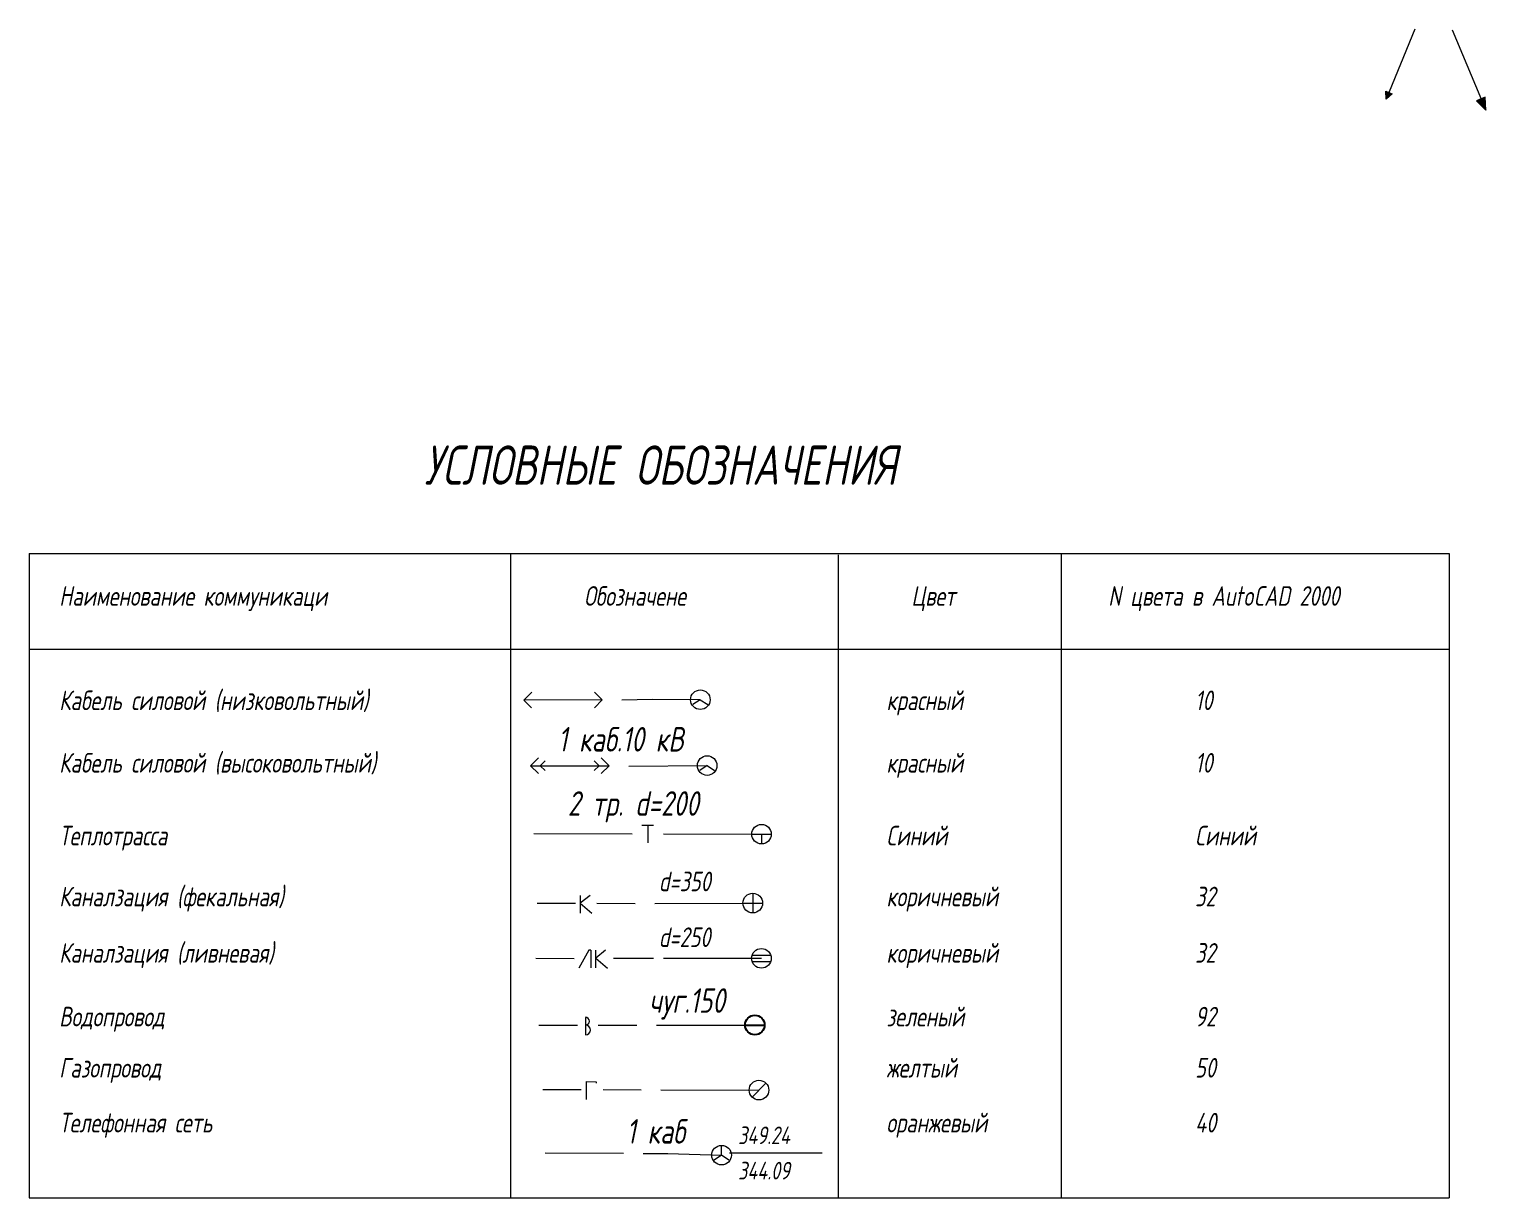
# Model space of a CAD drawing. Header units: metres. Extents: x 629572 to 645168, y 4785785 to 4790166.
# Drawn here: x 633165.7 to 633239.9, y 4785830.8 to 4785890.4 of the extents above; entities that cross this region are included whole.
import ezdxf

# ---------------------------------------------------------------- set-up
doc = ezdxf.new("R2010")
doc.units = ezdxf.units.M
doc.layers.get('0').update_dxf_attribs({"linetype": 'CONTINUOUS'})
doc.layers.add('71321100', color=7, linetype='CONTINUOUS')
doc.layers.add('ккккк', color=7, linetype='CONTINUOUS')
doc.styles.add('ISOCPEUR', font='isocpeui.ttf')

# ---------------------------------------------------------------- blocks, each defined once
blk = doc.blocks.new('BL_53')
at = {"color": 7, "lineweight": 13}
blk.add_line((0.71, 0.71), (-0.71, -0.71), dxfattribs=at)
blk.add_circle((0, 0), 1, dxfattribs=at)
blk = doc.blocks.new('BL_55')
at = {"color": 7, "lineweight": 13}
for p, q in [((-1, 0), (1, 0)), ((0, 0), (0, -1))]:
    blk.add_line(p, q, dxfattribs=at)
blk.add_circle((0, 0), 1, dxfattribs=at)
blk = doc.blocks.new('BL_50')
at = {"color": 0, "lineweight": 13}
for p, q in [((-1, 0), (1, 0)), ((0, 1), (0, -1))]:
    blk.add_line(p, q, dxfattribs=at)
blk.add_circle((0, 0), 1, dxfattribs=at)
blk = doc.blocks.new('BL_51')
at = {"color": 7, "lineweight": 13}
for p, q in [((-0.94, 0.33), (0.94, 0.33)), ((-0.94, -0.33), (0.94, -0.33))]:
    blk.add_line(p, q, dxfattribs=at)
blk.add_circle((0, 0), 1, dxfattribs=at)
blk = doc.blocks.new('BL_49')
at = {"color": 0}
blk.add_line((-1, 0), (1, 0), dxfattribs=at)
blk.add_circle((0, 0), 1, dxfattribs=at)
blk = doc.blocks.new('BL_57')
at = {"color": 7, "lineweight": 13}
for p, q in [((0, 0), (-0.75, -0.5)), ((0, 0), (0, 1)), ((0.75, -0.5), (0, 0))]:
    blk.add_line(p, q, dxfattribs=at)
blk.add_circle((0, 0), 1, dxfattribs=at)
blk = doc.blocks.new('BL_56')
at = {"color": 7, "lineweight": 13}
for q in [(-0.75, -0.5), (0.75, -0.5)]:
    blk.add_line((0, 0), q, dxfattribs=at)
blk.add_circle((0, 0), 1, dxfattribs=at)
blk = doc.blocks.new('A$C45BA3B49')
at = {"lineweight": 13}
h = blk.add_hatch(color=7, dxfattribs=at)
h.paths.add_polyline_path([(0.346, 0.174), (0.282, 0.335), (0, 0.037)])
h.paths.add_polyline_path([(0, 0.037), (0.415, 0), (0.346, 0.174)])
at = {"color": 7, "lineweight": 13}
blk.add_lwpolyline([(3.59, 1.466), (0, 0.037), (0.282, 0.335), (0.346, 0.174), (0.415, 0), (0, 0.037)], dxfattribs=at)

msp = doc.modelspace()

# ---------------------------------------------------------------- hatches: boundary and pattern name
at = {"layer": '71321100', "lineweight": 13}
msp.add_hatch(color=256, dxfattribs=at).paths.add_polyline_path([(633239.937, 4785886.288), (633239.905, 4785886.958), (633239.458, 4785886.771)])

# ---------------------------------------------------------------- linework, layer by layer
at = {"color": 10, "linetype": 'Continuous', "lineweight": 13}
for p, q in [((633165.681, 4785863.679), (633238.059, 4785863.679)), ((633165.681, 4785863.679), (633165.681, 4785830.827)), ((633190.216, 4785863.679), (633190.216, 4785830.827)), ((633206.927, 4785863.619), (633206.927, 4785830.827)), ((633218.291, 4785863.679), (633218.291, 4785830.827)), ((633238.059, 4785863.679), (633238.059, 4785830.827)), ((633165.681, 4785858.8), (633238.059, 4785858.8)), ((633165.681, 4785830.827), (633238.059, 4785830.827))]:
    msp.add_line(p, q, dxfattribs=at)
at = {"color": 10, "lineweight": 13}
for p, q in [((633190.898, 4785856.21), (633191.298, 4785856.607)), ((633194.893, 4785856.216), (633190.898, 4785856.21)), ((633191.295, 4785855.811), (633190.898, 4785856.21)), ((633194.494, 4785855.819), (633194.893, 4785856.216)), ((633194.893, 4785856.216), (633194.496, 4785856.615)), ((633197.465, 4785856.248), (633195.891, 4785856.208)), ((633199.894, 4785856.229), (633197.465, 4785856.248)), ((633191.639, 4785853.264), (633191.239, 4785852.864)), ((633191.735, 4785852.863), (633191.991, 4785853.109)), ((633194.746, 4785852.863), (633194.491, 4785853.113)), ((633194.842, 4785853.262), (633195.247, 4785852.853)), ((633191.239, 4785852.864), (633194.419, 4785852.862)), ((633191.239, 4785852.864), (633191.639, 4785852.464)), ((633191.99, 4785852.612), (633191.735, 4785852.863)), ((633194.419, 4785852.862), (633195.247, 4785852.853)), ((633194.49, 4785852.617), (633194.746, 4785852.863)), ((633195.247, 4785852.853), (633194.841, 4785852.462)), ((633196.245, 4785852.846), (633200.244, 4785852.872)), ((633191.412, 4785849.405), (633196.412, 4785849.391)), ((633196.915, 4785849.832), (633197.51, 4785849.837)), ((633197.219, 4785849.833), (633197.211, 4785848.938)), ((633198.014, 4785849.389), (633203.014, 4785849.374)), ((633191.576, 4785845.855), (633193.527, 4785845.847)), ((633193.777, 4785846.251), (633193.771, 4785845.343)), ((633194.278, 4785846.245), (633193.773, 4785845.853)), ((633193.773, 4785845.853), (633194.371, 4785845.344)), ((633194.623, 4785845.851), (633196.573, 4785845.843)), ((633197.571, 4785845.84), (633202.567, 4785845.858)), ((633194.217, 4785843.45), (633193.71, 4785842.549)), ((633194.311, 4785843.451), (633194.217, 4785843.45)), ((633194.311, 4785843.451), (633194.312, 4785842.552)), ((633194.558, 4785843.453), (633194.559, 4785842.555)), ((633195.066, 4785843.455), (633194.562, 4785843.054)), ((633191.511, 4785843.05), (633193.461, 4785843.039)), ((633194.562, 4785843.054), (633195.166, 4785842.549)), ((633195.461, 4785843.055), (633197.511, 4785843.051)), ((633198.011, 4785843.048), (633203.01, 4785843.042)), ((633194.038, 4785840.029), (633194.039, 4785839.134)), ((633191.664, 4785839.637), (633193.637, 4785839.634)), ((633194.688, 4785839.638), (633196.661, 4785839.635)), ((633197.668, 4785839.639), (633202.673, 4785839.642)), ((633194.075, 4785836.754), (633194.077, 4785835.85)), ((633194.075, 4785836.754), (633194.585, 4785836.751)), ((633194.585, 4785836.751), (633194.592, 4785836.676)), ((633191.874, 4785836.362), (633193.825, 4785836.35)), ((633194.934, 4785836.347), (633196.88, 4785836.345)), ((633197.886, 4785836.344), (633202.884, 4785836.323))]:
    msp.add_line(p, q, dxfattribs=at)
at = {"color": 40, "lineweight": 13}
for p, q in [((633191.98, 4785833.116), (633195.978, 4785833.099)), ((633196.98, 4785833.09), (633198.236, 4785833.082)), ((633198.236, 4785833.082), (633200.977, 4785833.006)), ((633201.387, 4785833.116), (633206.112, 4785833.116))]:
    msp.add_line(p, q, dxfattribs=at)
at = {"color": 92, "lineweight": 13}
for centre, radius in [((633194.039, 4785839.836), 0.2), ((633194.042, 4785839.385), 0.25)]:
    msp.add_arc(centre, radius, 270.03341, 90.03341, dxfattribs=at)
at = {"layer": '71321100', "lineweight": 13}
msp.add_lwpolyline([(633239.937, 4785886.288), (633239.905, 4785886.958), (633239.458, 4785886.771), (633239.937, 4785886.288)], dxfattribs=at)
at = {"layer": 'ккккк', "lineweight": 13}
msp.add_lwpolyline([(633238.228, 4785890.394), (633239.937, 4785886.288), (633239.937, 4785886.288)], dxfattribs=at)

# ---------------------------------------------------------------- block references
at = {"color": 7, "lineweight": 13, "rotation": 46.00539747871581}
msp.add_blockref('A$C45BA3B49', (633234.88, 4785886.823), dxfattribs=at)
at = {"color": 7, "lineweight": 13, "xscale": 0.5, "yscale": 0.5, "zscale": 0.5}
for name, p in [('BL_56', (633199.894, 4785856.229)), ('BL_56', (633200.244, 4785852.872)), ('BL_55', (633203.014, 4785849.374)), ('BL_50', (633202.567, 4785845.858)), ('BL_51', (633203.01, 4785843.042)), ('BL_49', (633202.673, 4785839.642)), ('BL_53', (633202.884, 4785836.323)), ('BL_57', (633200.977, 4785833.006))]:
    msp.add_blockref(name, p, dxfattribs=at)

# ---------------------------------------------------------------- texts
at = {"color": 7, "lineweight": 13, "style": 'ISOCPEUR', "width": 0.75}
for s, height, p in [('УСЛОВНЫЕ ОБОЗНАЧЕНИЯ', 2, (633185.829, 4785867.193)), ('Наименование коммуникаци', 1, (633167.214, 4785861.019)), ('Обозначене', 1, (633193.972, 4785861.019)), ('Цвет', 1, (633210.653, 4785861.019)), ('N цвета в AutoCAD 2000', 1, (633220.69, 4785861.019)), ('Кабель силовой (низковольтный)', 1, (633167.214, 4785855.698)), ('красный', 1, (633209.384, 4785855.698)), ('10', 1, (633225.119, 4785855.698)), ('Кабель силовой (высоковольтный)', 1, (633167.214, 4785852.512)), ('красный', 1, (633209.384, 4785852.512)), ('10', 1, (633225.119, 4785852.512)), ('Теплотрасса', 1, (633167.214, 4785848.801)), ('Синий', 1, (633209.384, 4785848.801)), ('Синий', 1, (633225.119, 4785848.801)), ('Каналзация (фекальная)', 1, (633167.214, 4785845.694)), ('коричневый', 1, (633209.384, 4785845.694)), ('32', 1, (633225.119, 4785845.694)), ('Каналзация (ливневая)', 1, (633167.214, 4785842.819)), ('коричневый', 1, (633209.384, 4785842.819)), ('32', 1, (633225.119, 4785842.819)), ('Водопровод', 1, (633167.214, 4785839.57)), ('зеленый', 1, (633209.384, 4785839.57)), ('92', 1, (633225.119, 4785839.57)), ('Газопровод', 1, (633167.214, 4785836.962)), ('желтый', 1, (633209.384, 4785836.962)), ('50', 1, (633225.119, 4785836.962)), ('Телефонная сеть', 1, (633167.214, 4785834.162)), ('оранжевый', 1, (633209.384, 4785834.162)), ('40', 1, (633225.119, 4785834.162)), (' 349.24', 0.9, (633201.387, 4785833.566)), (' 344.09', 0.9, (633201.387, 4785831.766))]:
    msp.add_text(s, height=height, dxfattribs=at).set_placement(p)
at = {"color": 10, "lineweight": 13, "style": 'ISOCPEUR', "width": 0.75}
msp.add_text('1 каб.10 кВ', height=1.25, dxfattribs=at).set_placement((633192.645, 4785853.587))
at = {"color": 5, "lineweight": 13, "style": 'ISOCPEUR', "width": 0.75}
msp.add_text('2 тр. d=200', height=1.25, dxfattribs=at).set_placement((633193.143, 4785850.312))
at = {"color": 32, "lineweight": 13, "style": 'ISOCPEUR', "width": 0.75}
for s, p in [('d=350', (633197.777, 4785846.462)), ('d=250', (633197.777, 4785843.619))]:
    msp.add_text(s, height=1, dxfattribs=at).set_placement(p)
at = {"color": 92, "lineweight": 13, "style": 'ISOCPEUR', "width": 0.75}
msp.add_text('чуг.150', height=1.25, dxfattribs=at).set_placement((633197.285, 4785840.263))
at = {"color": 40, "lineweight": 13, "style": 'ISOCPEUR', "width": 0.75}
msp.add_text('1 каб', height=1.25, dxfattribs=at).set_placement((633196.134, 4785833.594))

doc.saveas('drawing.dxf')
